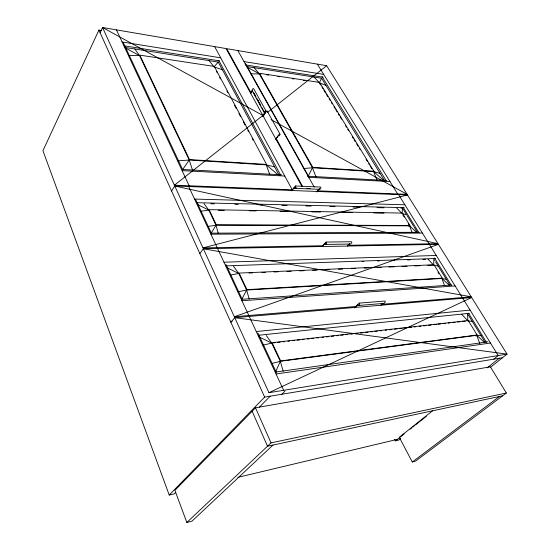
<?xml version="1.0" encoding="UTF-8"?>
<svg xmlns="http://www.w3.org/2000/svg" width="550" height="550" viewBox="0 0 550 550"><rect width="100%" height="100%" fill="white"/><g stroke="black" fill="none" stroke-linecap="round" stroke-linejoin="round"><path stroke-width="0.82" d="M438.199 266.09L433.675 265.121L433.84 259.016L434.713 260.432M262.529 115.988L264.791 112.667L264.227 112.537L251.886 90.207L253.014 88.55L253.639 88.674L266.042 111.024L262.694 116.098M402.566 208.216L401.995 213.441L406.615 214.796L402.566 208.216L400.916 208.182M275.619 371.841L280.294 361.329L271.679 343.097L266.303 335.534M101.386 30.511L98.924 30.092L42.941 150.721L169.214 495.048L174.377 493.811L175.574 492.594M267.197 111.348L266.269 111.224L262.921 116.119M100.114 32.725L102.554 27.5L226.036 48.558L302.005 186.539M247.06 66.564L321.551 78.224L319.344 82.816L320.678 85.002M308.33 175.959L312.476 167.764L259.208 73.707L254.072 67.657M241.553 299.791L246.613 290.063L238.789 273.501L233.461 266.2M210.863 233.709L215.971 225.218L208.828 210.107L203.968 203.61M171.586 191.008L174.762 185.989L407.495 194.954L437.979 243.684L347.572 245.3M250.704 93.026L252.443 90.358M251.336 92.427L252.237 91.046M263.202 116.057L265.464 112.743L265.925 112.791M182.662 169.489L189.234 160.029L266.241 164.863L274.643 166.891M275.632 139.219L279.036 134.441C280.892 133.086 279.634 136.393 278.266 135.857L275.921 139.15M199.849 253.612L203.356 248.738L438.398 244.358L471.206 296.801L381.178 304.37M291.466 190.864L295.336 185.976L320.595 187.062L321.042 187.694L319.859 189.331L294.621 188.306L294.188 187.736L292.16 190.362M317.164 191.166L318.752 189.179M316.827 191.971L319.392 188.781M230.89 322.341L234.761 317.666L471.652 297.522L507.059 354.124L490.497 367.263M209.062 60.61L214.067 66.873L218.24 62.047L279.159 175.278M322.032 246.51L325.964 242.083L351.443 241.725L351.924 242.419L350.639 244.028L325.222 244.447L324.713 243.822L322.506 246.373M347.421 246.036L349.566 243.643M347.903 245.905L349.573 244.042M408.918 226.552L409.936 225.472L402.332 213.077L209.131 209.66L216.281 224.778L409.936 225.472M169.214 495.048L264.646 397.1L502.549 357.699M432.726 410.671L399.307 437.291L412.273 462L415.566 461.12L506.357 393.009L490.38 366.795L255.502 407.791L174.907 490.346L186.842 522.5L192.06 521.098L273.034 445.033M354.393 307.966L359.219 303.112L384.862 301.043L385.426 301.751L384.086 303.373L358.456 305.504L357.899 304.81L355.142 307.629M259.401 407.172L270.188 396.179M281.861 394.247L285.01 391.084M380.449 305.704L382.876 303.298M186.842 522.5L271.033 442.888L506.357 393.009M475.901 335.974L477.098 334.971L468.243 320.526L272.051 342.691L280.672 360.924L477.098 334.971M493.714 359.164L498.224 355.554L462.77 298.279M394.646 439.361L395.443 440.88L404.147 433.95M410.087 429.227L411.428 428.154M412.768 427.089L414.198 425.954M415.449 424.957L426.257 416.357M487.197 367.847L499.269 358.243M400.73 438.501L398.723 440.096L395.443 440.88M267.582 112.365L326.659 65.718L407.11 194.329L317.137 190.802M174.405 185.206L262.879 115.473L102.554 27.5L174.405 185.206L292.256 189.826L214.637 46.612M412.273 462L499.379 396.481M268.943 392.686L507.059 354.124L234.761 317.666L268.943 392.686L471.652 297.522M471.206 296.801L203.356 248.738L234.327 316.724L438.398 244.358M437.979 243.684L174.762 185.989L202.964 247.885L407.495 194.954M272.298 363.344L280.294 361.329L476.699 335.308L481.064 335.713M262.941 345.18L271.679 343.097L259.043 336.889M237.868 477.359L397.348 439.368M502.666 395.773L267.513 446.215L252.141 411.235M238.054 291.775L246.613 290.063L441.863 278.479L446.359 279.345M325.222 244.447L326.459 243.066L325.964 242.083M230.409 275.082L238.789 273.501L226.847 267.623M207.756 226.483L215.971 225.218L409.599 225.837L416.474 232.141M200.667 211.276L208.828 210.107L197.526 204.524M276.045 373.993L490.456 343.007M276.121 371.999L487.891 341.811M273.384 342.904L275.089 342.712M277.647 342.423L280.204 342.127M282.762 341.839L284.467 341.646M287.884 341.261L289.589 341.069M292.999 340.684L294.704 340.491M297.261 340.196L299.826 339.907M302.383 339.618L304.088 339.426M307.498 339.041L309.203 338.848M311.761 338.553L313.472 338.36M316.882 337.975L318.587 337.782M321.998 337.397L323.702 337.205M326.267 336.909L328.824 336.621M331.382 336.332L333.939 336.043M336.497 335.754L338.202 335.562M340.766 335.266L343.324 334.978M345.881 334.689L347.586 334.496M350.996 334.111L352.701 333.919M356.118 333.527L357.823 333.334M360.381 333.046L362.938 332.757M365.496 332.468L368.06 332.173M370.618 331.884L372.322 331.691M374.88 331.403L377.438 331.114M379.995 330.825L381.707 330.632M385.117 330.241L386.822 330.048M389.379 329.759L391.937 329.471M394.501 329.182L397.059 328.893M399.616 328.597L402.174 328.309M403.879 328.116L406.436 327.827M409.001 327.539L411.558 327.25M414.116 326.954L415.821 326.762M419.231 326.377L420.936 326.184M423.5 325.896L426.058 325.607M428.615 325.311L431.172 325.022M433.73 324.734L436.294 324.445M437.999 324.252L440.557 323.964M443.114 323.668L445.672 323.379M448.229 323.091L449.941 322.898M452.499 322.609L455.056 322.321M457.614 322.025L460.171 321.736M462.736 321.447L465.293 321.159M258.981 335.218L469.363 313.294M358.456 305.504L359.81 304.178L359.322 303.112M256.266 331.533L470.078 310.083M230.464 321.399L232.155 321.248M294.621 188.306L295.797 186.883L295.384 185.969M304.274 168.465L312.476 167.764L373.581 171.6L380.05 173.353M234.327 316.724L356.414 306.453M177.904 160.854L189.234 160.029L192.644 170.617M241.381 299.317L451.908 285.01M241.917 300.733L455.132 285.945M249.088 273.061L252.526 272.91M261.972 272.504L265.403 272.36M273.989 271.989L278.279 271.803M286.866 271.439L291.156 271.253M299.743 270.882L304.04 270.696M312.62 270.325L316.917 270.139M325.504 269.775L329.794 269.589M338.381 269.218L342.671 269.032M351.257 268.668L355.547 268.482M364.134 268.111L368.424 267.926M377.011 267.554L381.308 267.369M389.036 267.039L394.185 266.819M401.913 266.489L407.062 266.262M414.789 265.932L419.939 265.712M427.666 265.375L432.816 265.155M225.83 265.897L435.538 258.493M362.051 261.594L363.763 261.532M377.479 261.037L379.197 260.975M392.054 260.514L394.625 260.425M407.481 259.964L410.053 259.868M422.916 259.407L425.487 259.318M223.967 262.199L436.267 255.461M202.964 247.885L322.699 245.747M324.782 243.952L326.473 243.925M250.498 73.831L260.906 73.961M210.911 234.183L422.414 233.083M210.595 233.159L419.354 232.272M128.824 55.591L139.556 55.584L189.234 160.029M218.274 210.272L224.283 210.375M249.178 210.801L256.046 210.918M280.087 211.337L287.815 211.468M311.85 211.881L320.437 212.032M342.76 212.417L352.199 212.582M373.663 212.946L383.969 213.125M196.405 202.689L404.161 207.646M210.822 203.775L214.252 203.851M234.816 204.325L238.246 204.407M258.816 204.882L262.24 204.964M281.951 205.418L287.093 205.542M305.944 205.975L311.087 206.099M329.938 206.532L335.081 206.656M353.079 207.068L359.074 207.212M377.073 207.625L383.928 207.79M194.549 199.066L404.889 204.779M294.25 187.859L296.773 187.962M306.852 188.375L310.214 188.512M182.593 169.489L281.703 174.817M307.361 176.199L386.863 180.476M182.112 170.624L284.783 176.041M308.749 177.306L390.005 181.589M319.825 189.337L319.454 188.897M461.78 314.359L467.851 320.87L472.251 321.393M266.832 74.862L268.524 75.116M277.839 76.532L279.538 76.787M292.243 78.712L293.934 78.966M303.249 80.376L304.947 80.637M124.967 47.444L218.24 62.047M124.094 45.794L219.354 60.837M245.176 64.914L323.18 77.227M122.093 41.958L220.722 57.833M244.008 61.579L323.696 74.408M326.659 65.718L226.703 48.668L251.068 92.888M214.067 66.873L222.379 69.74M325.882 85.264L319.344 82.816L314.077 77.055M124.877 47.706L139.556 55.584L134.826 48.984M246.943 67.093L259.208 73.707M271.067 119.673L407.11 194.329M277.633 174.391L266.241 164.863L269.789 174.721M383.797 180.421L373.581 171.6L377.176 180.331M484.681 342.471L476.699 335.308L479.868 343.654M449.646 285.539L441.863 278.479L444.482 285.478M396.784 208.086L401.418 212.843M428.058 259.222L433.675 265.121M267.197 111.086L280.06 134.221M266.028 110.99L265.141 111.031L264.227 112.537M398.592 194.611L429.076 243.843M429.495 244.523L462.316 297.55M317.343 64.13L397.657 193.958M403.184 207.233L418.832 232.609M434.473 257.978L451.516 285.622M468.545 313.239L486.454 342.279M322.087 76.663L385.997 180.373M407.055 215.518L413.744 226.38M414.191 227.102L417.106 231.832M435.586 261.848L449.501 284.446M467.981 314.456L485.031 342.148M321.551 78.224L384.656 180.84M402.889 214.899L404.229 217.085M408.258 223.651L409.152 225.108M437.986 272.147L438.845 273.556M322.011 87.182L322.898 88.639M323.785 90.09L325.566 93.005M326.452 94.463L327.786 96.642M329.12 98.828L330.014 100.279M331.347 102.465L332.234 103.922M334.015 106.831L334.902 108.288M335.789 109.739L337.123 111.925M338.456 114.111L339.35 115.562M340.237 117.019L341.571 119.206M345.572 125.751L346.459 127.208M347.793 129.387L348.686 130.845M352.241 136.668L353.127 138.126M354.021 139.576L355.355 141.762M356.689 143.942L358.022 146.128M359.356 148.314L360.243 149.765M366.025 159.225L367.359 161.411M368.686 163.591L369.579 165.048M370.466 166.506L371.8 168.685M245.314 63.36L308.956 177.072M237.847 50.573L314.188 187.028M254.086 93.328L254.911 94.82M257.379 99.282L258.204 100.767M259.029 102.259L259.847 103.744M253.564 92.572L256.032 97.034M256.857 98.526L260.968 105.958M261.793 107.449L264.261 111.911M263.044 114.62L263.869 116.119M276.258 138.607L302.692 186.574M218.776 60.376L280.644 175.113M216.473 71.39L217.278 72.903M219.684 77.426L220.488 78.932M226.909 90.991L227.714 92.496M234.534 105.311L236.143 108.329M238.954 113.603L240.556 116.621M243.368 121.894L244.97 124.912M247.782 130.185L248.586 131.697M252.196 138.476L253 139.989M123.282 42.577L182.875 170.129M195.649 199.54L211.482 233.475M225.961 264.502L242.268 299.468M257.902 332.984L276.334 372.494M116.456 29.872L189.186 185.79M188.712 186.532L217.174 247.631M217.573 248.476L248.799 315.507M249.232 316.436L283.649 390.308M98.924 30.092L264.646 397.1M255.502 407.791L271.033 442.888M312.476 167.764L316.058 177.134M409.599 225.837L411.971 232.279M280.294 361.329L283.202 371.147M246.613 290.063L249.232 299.035M215.971 225.218L218.322 233.427M467.548 313.761L467.851 320.87M442.234 278.128L246.957 289.644L239.126 273.075L434.039 264.763L442.234 278.128M266.544 164.443L189.523 159.576L139.789 55.124L214.321 66.44L266.544 164.443M373.89 171.229L312.785 167.365L259.476 73.301L319.612 82.438L373.89 171.229"/></g></svg>
